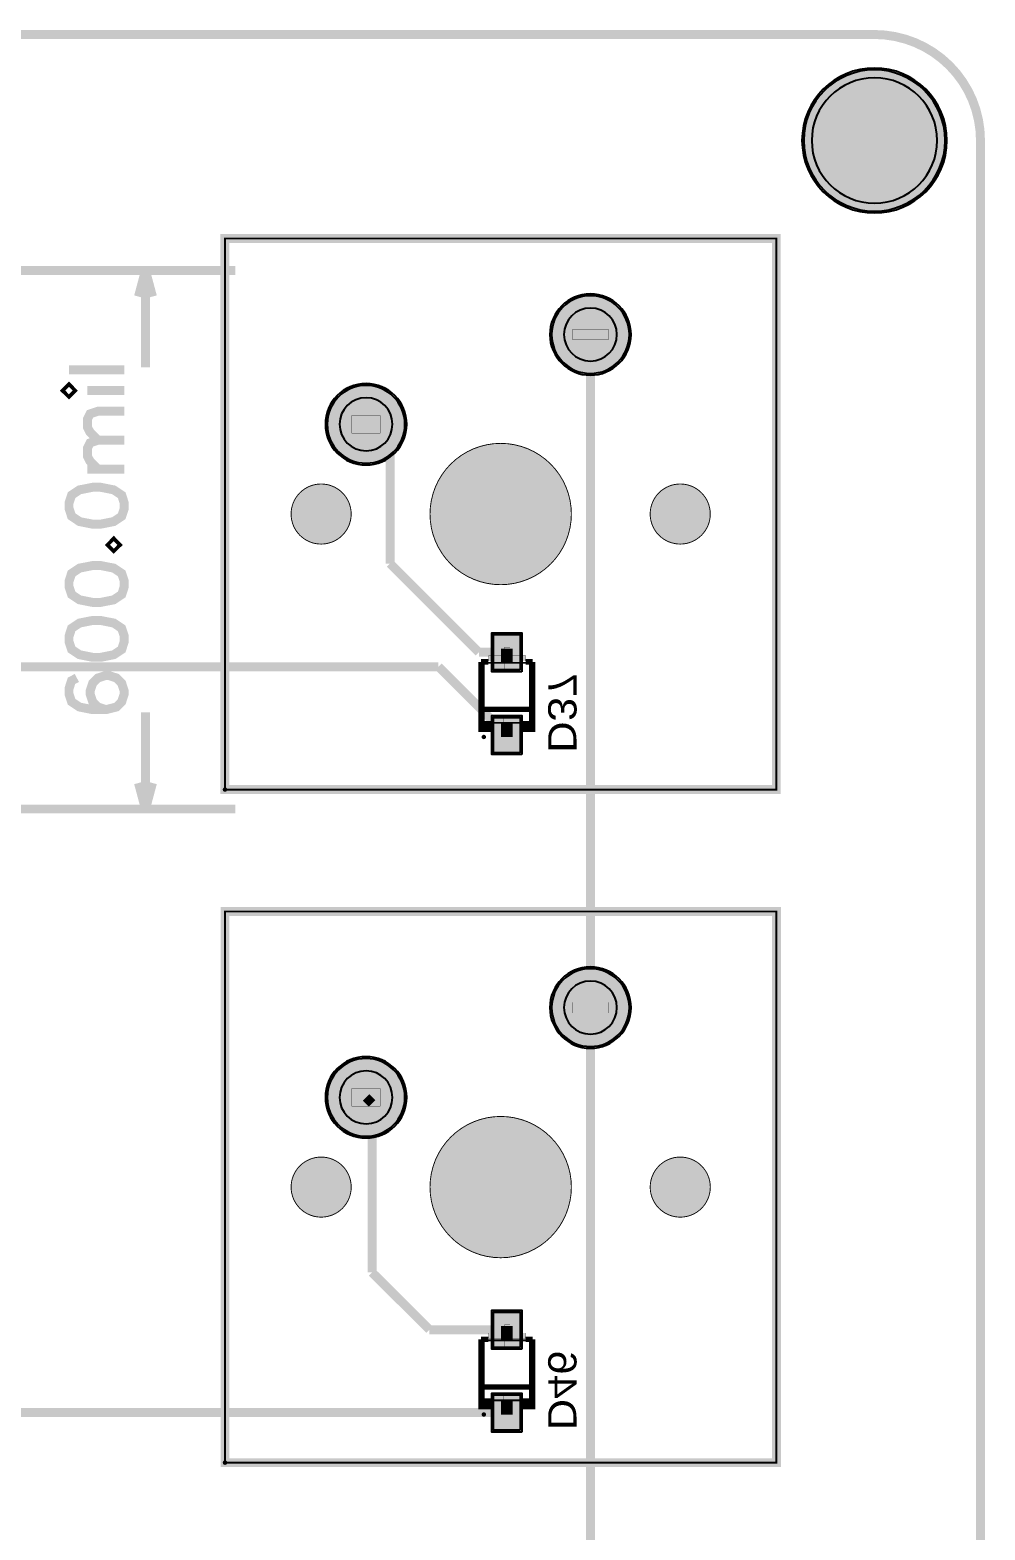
# Model space of a CAD drawing. Header units: millimetres. Extents: x 0 to 199, y -7 to 103.
# Drawn here: x 171.68 to 198.7, y 61.04 to 103.49 of the extents above; entities that cross this region are included whole.
import ezdxf
from ezdxf.enums import TextEntityAlignment as Align

# ---------------------------------------------------------------- set-up
doc = ezdxf.new("R2010")
doc.units = ezdxf.units.MM
doc.header["$MEASUREMENT"] = 0
for name, color, linetype, true_color in [('Board-Outline-Layer', 7, 'Continuous', 0xff00ff), ('Bottom-Layer', 7, 'Continuous', 0x0000ff), ('Bottom-Paste-Mask-Layer', 7, 'Continuous', 0x800000), ('Bottom-Silkscreen-Layer', 7, 'Continuous', 0x66cc33), ('Bottom-Solder-Mask-Layer', 7, 'Continuous', 0xaa00ff), ('Component-Marking-Layer', 7, 'Continuous', 0x66ffcc), ('Component-Shape-Layer', 7, 'Continuous', 0x00cccc), ('Document-Layer', 7, 'Continuous', 0xffffff), ('Hole-Layer', 7, 'Continuous', 0x222222), ('Mechanical-Layer', 7, 'Continuous', 0xf022f0), ('Multi-Layer', 7, 'Continuous', 0xc0c0c0), ('Pin-Floating-Layer', 7, 'Continuous', 0xff99ff), ('Pin-Soldering-Layer', 7, 'Continuous', 0xcc9999), ('Top-Layer', 7, 'Continuous', 0xff0000), ('Top-Paste-Mask-Layer', 7, 'Continuous', 0x808080), ('Top-Silkscreen-Layer', 7, 'Continuous', 0xffcc00), ('Top-Solder-Mask-Layer', 7, 'Continuous', 0x800080)]:
    doc.layers.add(name, color=color, linetype=linetype, true_color=true_color)
doc.styles.get("Standard").update_dxf_attribs({"font": 'arial.ttf'})

msp = doc.modelspace()

# ---------------------------------------------------------------- hatches: boundary and pattern name
at = {"layer": 'Bottom-Layer'}
for points in [[(193.568, 100.367, 1), (197.568, 100.367, 1)], [(186.433, 94.874, 1), (188.633, 94.874, 1)], [(180.083, 92.334, 1), (182.283, 92.334, 1)], [(185.541, 85.382), (184.791, 85.382), (184.791, 86.382), (185.541, 86.382)], [(185.541, 83.037), (184.791, 83.037), (184.791, 84.037), (185.541, 84.037)], [(186.433, 75.823, 1), (188.633, 75.823, 1)], [(180.083, 73.283, 1), (182.283, 73.283, 1)], [(185.541, 66.205), (184.791, 66.205), (184.791, 67.205), (185.541, 67.205)], [(185.541, 63.86), (184.791, 63.86), (184.791, 64.86), (185.541, 64.86)]]:
    msp.add_hatch(color=256, dxfattribs=at).paths.add_polyline_path(points)
at = {"layer": 'Bottom-Paste-Mask-Layer'}
for points in [[(193.568, 100.367, 1), (197.568, 100.367, 1)], [(186.433, 94.874, 1), (188.633, 94.874, 1)], [(180.083, 92.334, 1), (182.283, 92.334, 1)], [(185.541, 85.382), (184.791, 85.382), (184.791, 86.382), (185.541, 86.382)], [(185.541, 83.037), (184.791, 83.037), (184.791, 84.037), (185.541, 84.037)], [(186.433, 75.823, 1), (188.633, 75.823, 1)], [(180.083, 73.283, 1), (182.283, 73.283, 1)], [(185.541, 66.205), (184.791, 66.205), (184.791, 67.205), (185.541, 67.205)], [(185.541, 63.86), (184.791, 63.86), (184.791, 64.86), (185.541, 64.86)]]:
    msp.add_hatch(color=256, dxfattribs=at).paths.add_polyline_path(points)
at = {"layer": 'Bottom-Silkscreen-Layer'}
for points in [[(184.364, 83.934), (184.716, 83.934), (184.716, 83.629), (184.364, 83.629)], [(184.364, 83.934), (184.716, 83.934), (184.716, 83.629), (184.364, 83.629)], [(185.969, 83.934), (185.969, 83.629), (185.616, 83.629), (185.616, 83.934)], [(185.969, 83.934), (185.969, 83.629), (185.616, 83.629), (185.616, 83.934)], [(184.364, 64.757), (184.716, 64.757), (184.716, 64.452), (184.364, 64.452)], [(184.364, 64.757), (184.716, 64.757), (184.716, 64.452), (184.364, 64.452)], [(185.969, 64.757), (185.969, 64.452), (185.616, 64.452), (185.616, 64.757)], [(185.969, 64.757), (185.969, 64.452), (185.616, 64.452), (185.616, 64.757)]]:
    msp.add_hatch(color=256, dxfattribs=at).paths.add_polyline_path(points)
at = {"layer": 'Bottom-Solder-Mask-Layer'}
for points in [[(193.518, 100.367, 1), (197.619, 100.367, 1)], [(186.383, 94.874, 1), (188.683, 94.874, 1)], [(180.033, 92.334, 1), (182.333, 92.334, 1)], [(185.592, 85.331), (184.741, 85.331), (184.741, 86.433), (185.592, 86.433)], [(185.592, 82.986), (184.741, 82.986), (184.741, 84.087), (185.592, 84.087)], [(186.383, 75.823, 1), (188.683, 75.823, 1)], [(180.033, 73.283, 1), (182.333, 73.283, 1)], [(185.592, 66.154), (184.741, 66.154), (184.741, 67.256), (185.592, 67.256)], [(185.592, 63.809), (184.741, 63.809), (184.741, 64.91), (185.592, 64.91)]]:
    msp.add_hatch(color=256, dxfattribs=at).paths.add_polyline_path(points)
at = {"layer": 'Component-Marking-Layer'}
for points in [[(184.456, 83.484, 1), (184.576, 83.484, 1)], [(184.456, 83.484, 1), (184.576, 83.484, 1)], [(177.132, 81.994, 1), (177.252, 81.994, 1)], [(177.132, 81.994, 1), (177.252, 81.994, 1)], [(184.456, 64.307, 1), (184.576, 64.307, 1)], [(184.456, 64.307, 1), (184.576, 64.307, 1)], [(177.133, 62.943, 1), (177.253, 62.943, 1)], [(177.133, 62.943, 1), (177.253, 62.943, 1)]]:
    msp.add_hatch(color=256, dxfattribs=at).paths.add_polyline_path(points)
at = {"layer": 'Document-Layer'}
for points in [[(185.696, 85.792), (185.696, 85.636), (184.656, 85.636), (184.656, 85.792)], [(185.696, 85.792), (185.696, 85.636), (184.656, 85.636), (184.656, 85.792)], [(185.256, 86.024), (185.256, 85.4), (185.1, 85.4), (185.1, 86.024)], [(185.256, 86.024), (185.256, 85.4), (185.1, 85.4), (185.1, 86.024)], [(185.236, 83.484), (185.08, 83.484), (185.08, 84.108), (185.236, 84.108)], [(185.236, 83.484), (185.08, 83.484), (185.08, 84.108), (185.236, 84.108)], [(185.256, 66.847), (185.256, 66.223), (185.1, 66.223), (185.1, 66.847)], [(185.256, 66.847), (185.256, 66.223), (185.1, 66.223), (185.1, 66.847)], [(185.696, 66.615), (185.696, 66.459), (184.656, 66.459), (184.656, 66.615)], [(185.696, 66.615), (185.696, 66.459), (184.656, 66.459), (184.656, 66.615)], [(185.236, 64.307), (185.08, 64.307), (185.08, 64.931), (185.236, 64.931)], [(185.236, 64.307), (185.08, 64.307), (185.08, 64.931), (185.236, 64.931)]]:
    msp.add_hatch(color=256, dxfattribs=at).paths.add_polyline_path(points)
at = {"layer": 'Hole-Layer'}
for points in [[(193.793, 100.367, 1), (197.343, 100.367, 1)], [(186.783, 94.874, 1), (188.283, 94.874, 1)], [(180.433, 92.334, 1), (181.933, 92.334, 1)], [(186.783, 75.823, 1), (188.283, 75.823, 1)], [(180.433, 73.283, 1), (181.933, 73.283, 1)]]:
    msp.add_hatch(color=256, dxfattribs=at).paths.add_polyline_path(points)
at = {"layer": 'Multi-Layer'}
for points in [[(193.568, 100.367, 1), (197.568, 100.367, 1)], [(193.568, 100.367, 1), (197.568, 100.367, 1)], [(193.568, 100.367, 1), (197.568, 100.367, 1)], [(186.433, 94.874, 1), (188.633, 94.874, 1)], [(186.433, 94.874, 1), (188.633, 94.874, 1)], [(186.433, 94.874, 1), (188.633, 94.874, 1)], [(180.083, 92.334, 1), (182.283, 92.334, 1)], [(180.083, 92.334, 1), (182.283, 92.334, 1)], [(180.083, 92.334, 1), (182.283, 92.334, 1)], [(182.993, 89.794, 1), (186.993, 89.794, 1)], [(182.993, 89.794, 1), (186.993, 89.794, 1)], [(179.062, 89.794, 1), (180.763, 89.794, 1)], [(179.062, 89.794, 1), (180.763, 89.794, 1)], [(189.222, 89.794, 1), (190.923, 89.794, 1)], [(189.222, 89.794, 1), (190.923, 89.794, 1)], [(186.433, 75.823, 1), (188.633, 75.823, 1)], [(186.433, 75.823, 1), (188.633, 75.823, 1)], [(186.433, 75.823, 1), (188.633, 75.823, 1)], [(180.083, 73.283, 1), (182.283, 73.283, 1)], [(180.083, 73.283, 1), (182.283, 73.283, 1)], [(180.083, 73.283, 1), (182.283, 73.283, 1)], [(182.993, 70.743, 1), (186.993, 70.743, 1)], [(182.993, 70.743, 1), (186.993, 70.743, 1)], [(179.063, 70.743, 1), (180.764, 70.743, 1)], [(179.063, 70.743, 1), (180.764, 70.743, 1)], [(189.223, 70.743, 1), (190.924, 70.743, 1)], [(189.223, 70.743, 1), (190.924, 70.743, 1)]]:
    msp.add_hatch(color=256, dxfattribs=at).paths.add_polyline_path(points)
at = {"layer": 'Pin-Floating-Layer'}
for points in [[(185.326, 85.694), (185.326, 85.574), (185.006, 85.574), (185.006, 85.694)], [(185.326, 85.694), (185.326, 85.574), (185.006, 85.574), (185.006, 85.694)], [(185.326, 83.894), (185.326, 83.774), (185.006, 83.774), (185.006, 83.894)], [(185.326, 83.894), (185.326, 83.774), (185.006, 83.774), (185.006, 83.894)], [(185.326, 66.517), (185.326, 66.397), (185.006, 66.397), (185.006, 66.517)], [(185.326, 66.517), (185.326, 66.397), (185.006, 66.397), (185.006, 66.517)], [(185.326, 64.717), (185.326, 64.597), (185.006, 64.597), (185.006, 64.717)], [(185.326, 64.717), (185.326, 64.597), (185.006, 64.597), (185.006, 64.717)]]:
    msp.add_hatch(color=256, dxfattribs=at).paths.add_polyline_path(points)
at = {"layer": 'Pin-Soldering-Layer'}
for points in [[(187.033, 95.024), (188.033, 95.024), (188.033, 94.724), (187.033, 94.724)], [(187.033, 95.024), (188.033, 95.024), (188.033, 94.724), (187.033, 94.724)], [(180.783, 92.584), (181.583, 92.584), (181.583, 92.084), (180.783, 92.084)], [(180.783, 92.584), (181.583, 92.584), (181.583, 92.084), (180.783, 92.084)], [(185.326, 85.984), (185.326, 85.684), (185.006, 85.684), (185.006, 85.984)], [(185.326, 85.984), (185.326, 85.684), (185.006, 85.684), (185.006, 85.984)], [(185.326, 83.784), (185.326, 83.484), (185.006, 83.484), (185.006, 83.784)], [(185.326, 83.784), (185.326, 83.484), (185.006, 83.484), (185.006, 83.784)], [(187.033, 75.973), (188.033, 75.973), (188.033, 75.673), (187.033, 75.673)], [(187.033, 75.973), (188.033, 75.973), (188.033, 75.673), (187.033, 75.673)], [(180.783, 73.533), (181.583, 73.533), (181.583, 73.033), (180.783, 73.033)], [(180.783, 73.533), (181.583, 73.533), (181.583, 73.033), (180.783, 73.033)], [(185.326, 66.807), (185.326, 66.507), (185.006, 66.507), (185.006, 66.807)], [(185.326, 66.807), (185.326, 66.507), (185.006, 66.507), (185.006, 66.807)], [(185.326, 64.607), (185.326, 64.307), (185.006, 64.307), (185.006, 64.607)], [(185.326, 64.607), (185.326, 64.307), (185.006, 64.307), (185.006, 64.607)]]:
    msp.add_hatch(color=256, dxfattribs=at).paths.add_polyline_path(points)
at = {"layer": 'Top-Layer'}
for points in [[(193.568, 100.367, 1), (197.568, 100.367, 1)], [(186.433, 94.874, 1), (188.633, 94.874, 1)], [(180.083, 92.334, 1), (182.283, 92.334, 1)], [(186.433, 75.823, 1), (188.633, 75.823, 1)], [(180.083, 73.283, 1), (182.283, 73.283, 1)]]:
    msp.add_hatch(color=256, dxfattribs=at).paths.add_polyline_path(points)
at = {"layer": 'Top-Paste-Mask-Layer'}
for points in [[(193.568, 100.367, 1), (197.568, 100.367, 1)], [(186.433, 94.874, 1), (188.633, 94.874, 1)], [(180.083, 92.334, 1), (182.283, 92.334, 1)], [(186.433, 75.823, 1), (188.633, 75.823, 1)], [(180.083, 73.283, 1), (182.283, 73.283, 1)]]:
    msp.add_hatch(color=256, dxfattribs=at).paths.add_polyline_path(points)
at = {"layer": 'Top-Solder-Mask-Layer'}
for points in [[(193.518, 100.367, 1), (197.619, 100.367, 1)], [(186.383, 94.874, 1), (188.683, 94.874, 1)], [(180.033, 92.334, 1), (182.333, 92.334, 1)], [(186.383, 75.823, 1), (188.683, 75.823, 1)], [(180.033, 73.283, 1), (182.333, 73.283, 1)]]:
    msp.add_hatch(color=256, dxfattribs=at).paths.add_polyline_path(points)

# ---------------------------------------------------------------- linework, layer by layer
at = {"layer": 'Board-Outline-Layer', "const_width": 0.254}
msp.add_lwpolyline([(-0.032, 3.019), (-0.032, 100.367, -0.414), (2.968, 103.367), (195.568, 103.367), (195.568, 103.367, -0.414), (198.568, 100.367), (198.568, 100.367), (198.568, 3.019), (198.568, 3.019, -0.414), (195.568, 0.019), (195.568, 0.019), (2.968, 0.019, -0.414)], format="xyb", close=True, dxfattribs=at)
at = {"layer": 'Bottom-Layer'}
for points in [[(193.568, 100.367, 1), (197.568, 100.367), (197.568, 100.367, 1), (193.568, 100.367)], [(186.433, 94.874, 1), (188.633, 94.874), (188.633, 94.874, 1), (186.433, 94.874)], [(180.083, 92.334, 1), (182.283, 92.334), (182.283, 92.334, 1), (180.083, 92.334)], [(186.433, 75.823, 1), (188.633, 75.823), (188.633, 75.823, 1), (186.433, 75.823)], [(180.083, 73.283, 1), (182.283, 73.283), (182.283, 73.283, 1), (180.083, 73.283)]]:
    msp.add_lwpolyline(points, format="xyb", dxfattribs=at)
at = {"layer": 'Bottom-Layer', "const_width": 0.254}
for points in [[(181.183, 92.334), (181.864, 91.653)], [(181.864, 91.653), (181.864, 88.392)], [(181.864, 88.392), (184.375, 85.882)], [(184.375, 85.882), (185.166, 85.882)], [(161.036, 85.471), (183.232, 85.471)], [(183.232, 85.471), (185.166, 83.537)], [(181.183, 73.283), (181.356, 73.11)], [(181.356, 73.11), (181.356, 68.326)], [(181.356, 68.326), (182.978, 66.705)], [(182.978, 66.705), (185.166, 66.705)], [(161.036, 64.36), (185.166, 64.36)]]:
    msp.add_lwpolyline(points, dxfattribs=at)
at = {"layer": 'Bottom-Layer'}
for points in [[(185.541, 85.382), (184.791, 85.382), (184.791, 86.382), (185.541, 86.382)], [(185.541, 83.037), (184.791, 83.037), (184.791, 84.037), (185.541, 84.037)], [(185.541, 66.205), (184.791, 66.205), (184.791, 67.205), (185.541, 67.205)], [(185.541, 63.86), (184.791, 63.86), (184.791, 64.86), (185.541, 64.86)]]:
    msp.add_lwpolyline(points, close=True, dxfattribs=at)
at = {"layer": 'Bottom-Paste-Mask-Layer'}
for points in [[(193.568, 100.367, 1), (197.568, 100.367), (197.568, 100.367, 1), (193.568, 100.367)], [(186.433, 94.874, 1), (188.633, 94.874), (188.633, 94.874, 1), (186.433, 94.874)], [(180.083, 92.334, 1), (182.283, 92.334), (182.283, 92.334, 1), (180.083, 92.334)], [(186.433, 75.823, 1), (188.633, 75.823), (188.633, 75.823, 1), (186.433, 75.823)], [(180.083, 73.283, 1), (182.283, 73.283), (182.283, 73.283, 1), (180.083, 73.283)]]:
    msp.add_lwpolyline(points, format="xyb", dxfattribs=at)
for points in [[(185.541, 85.382), (184.791, 85.382), (184.791, 86.382), (185.541, 86.382)], [(185.541, 83.037), (184.791, 83.037), (184.791, 84.037), (185.541, 84.037)], [(185.541, 66.205), (184.791, 66.205), (184.791, 67.205), (185.541, 67.205)], [(185.541, 63.86), (184.791, 63.86), (184.791, 64.86), (185.541, 64.86)]]:
    msp.add_lwpolyline(points, close=True, dxfattribs=at)
at = {"layer": 'Bottom-Silkscreen-Layer', "const_width": 0.152}
for points in [[(184.44, 83.858), (184.44, 85.61)], [(184.44, 83.858), (184.44, 85.61)], [(184.44, 85.61), (184.646, 85.61)], [(184.44, 85.61), (184.646, 85.61)], [(185.893, 85.61), (185.696, 85.61)], [(185.893, 85.61), (185.696, 85.61)], [(185.893, 83.858), (185.893, 85.61)], [(185.893, 83.858), (185.893, 85.61)], [(185.893, 84.262), (184.44, 84.262)], [(185.893, 84.262), (184.44, 84.262)], [(184.44, 64.681), (184.44, 66.433)], [(184.44, 64.681), (184.44, 66.433)], [(184.44, 66.433), (184.646, 66.433)], [(184.44, 66.433), (184.646, 66.433)], [(185.893, 66.433), (185.696, 66.433)], [(185.893, 66.433), (185.696, 66.433)], [(185.893, 64.681), (185.893, 66.433)], [(185.893, 64.681), (185.893, 66.433)], [(185.893, 65.085), (184.44, 65.085)], [(185.893, 65.085), (184.44, 65.085)]]:
    msp.add_lwpolyline(points, dxfattribs=at)
at = {"layer": 'Bottom-Silkscreen-Layer', "const_width": 0.00508}
for points in [[(184.364, 83.934), (184.716, 83.934), (184.716, 83.629), (184.364, 83.629)], [(184.364, 83.934), (184.716, 83.934), (184.716, 83.629), (184.364, 83.629)], [(185.969, 83.934), (185.969, 83.629), (185.616, 83.629), (185.616, 83.934)], [(185.969, 83.934), (185.969, 83.629), (185.616, 83.629), (185.616, 83.934)], [(184.364, 64.757), (184.716, 64.757), (184.716, 64.452), (184.364, 64.452)], [(184.364, 64.757), (184.716, 64.757), (184.716, 64.452), (184.364, 64.452)], [(185.969, 64.757), (185.969, 64.452), (185.616, 64.452), (185.616, 64.757)], [(185.969, 64.757), (185.969, 64.452), (185.616, 64.452), (185.616, 64.757)]]:
    msp.add_lwpolyline(points, close=True, dxfattribs=at)
at = {"layer": 'Bottom-Solder-Mask-Layer'}
for points in [[(193.518, 100.367, 1), (197.619, 100.367, 1)], [(186.383, 94.874, 1), (188.683, 94.874, 1)], [(180.033, 92.334, 1), (182.333, 92.334, 1)], [(186.383, 75.823, 1), (188.683, 75.823, 1)], [(180.033, 73.283, 1), (182.333, 73.283, 1)]]:
    msp.add_lwpolyline(points, format="xyb", close=True, dxfattribs=at)
for points in [[(185.592, 85.331), (184.741, 85.331), (184.741, 86.433), (185.592, 86.433)], [(185.592, 82.986), (184.741, 82.986), (184.741, 84.087), (185.592, 84.087)], [(185.592, 66.154), (184.741, 66.154), (184.741, 67.256), (185.592, 67.256)], [(185.592, 63.809), (184.741, 63.809), (184.741, 64.91), (185.592, 64.91)]]:
    msp.add_lwpolyline(points, close=True, dxfattribs=at)
at = {"layer": 'Component-Marking-Layer', "const_width": 0.00508}
for points in [[(184.456, 83.484, 1), (184.576, 83.484), (184.576, 83.484, 1), (184.456, 83.484)], [(184.456, 83.484, 1), (184.576, 83.484), (184.576, 83.484, 1), (184.456, 83.484)], [(177.132, 81.994, 1), (177.252, 81.994), (177.252, 81.994, 1), (177.132, 81.994)], [(177.132, 81.994, 1), (177.252, 81.994), (177.252, 81.994, 1), (177.132, 81.994)], [(184.456, 64.307, 1), (184.576, 64.307), (184.576, 64.307, 1), (184.456, 64.307)], [(184.456, 64.307, 1), (184.576, 64.307), (184.576, 64.307, 1), (184.456, 64.307)], [(177.133, 62.943, 1), (177.253, 62.943), (177.253, 62.943, 1), (177.133, 62.943)], [(177.133, 62.943, 1), (177.253, 62.943), (177.253, 62.943, 1), (177.133, 62.943)]]:
    msp.add_lwpolyline(points, format="xyb", dxfattribs=at)
at = {"layer": 'Component-Shape-Layer', "const_width": 0.0508}
for points in [[(177.193, 81.994), (177.193, 97.594), (192.793, 97.594), (192.793, 81.994)], [(177.193, 81.994), (177.193, 97.594), (192.793, 97.594), (192.793, 81.994)], [(185.816, 85.584), (185.816, 83.884), (184.516, 83.884), (184.516, 85.584)], [(185.816, 85.584), (185.816, 83.884), (184.516, 83.884), (184.516, 85.584)], [(177.193, 62.943), (177.193, 78.543), (192.793, 78.543), (192.793, 62.943)], [(177.193, 62.943), (177.193, 78.543), (192.793, 78.543), (192.793, 62.943)], [(185.816, 66.407), (185.816, 64.707), (184.516, 64.707), (184.516, 66.407)], [(185.816, 66.407), (185.816, 64.707), (184.516, 64.707), (184.516, 66.407)]]:
    msp.add_lwpolyline(points, close=True, dxfattribs=at)
at = {"layer": 'Document-Layer'}
for points, const_width in [([(184.043, 89.794, 1), (185.943, 89.794, 1)], 1.9), ([(184.043, 89.794, 1), (185.943, 89.794, 1)], 1.9), ([(179.512, 89.794, 1), (180.313, 89.794, 1)], 0.8), ([(179.512, 89.794, 1), (180.313, 89.794, 1)], 0.8), ([(189.673, 89.794, 1), (190.473, 89.794, 1)], 0.8), ([(189.673, 89.794, 1), (190.473, 89.794, 1)], 0.8), ([(184.043, 70.743, 1), (185.943, 70.743, 1)], 1.9), ([(184.043, 70.743, 1), (185.943, 70.743, 1)], 1.9), ([(179.513, 70.743, 1), (180.313, 70.743, 1)], 0.8), ([(179.513, 70.743, 1), (180.313, 70.743, 1)], 0.8), ([(189.673, 70.743, 1), (190.474, 70.743, 1)], 0.8), ([(189.673, 70.743, 1), (190.474, 70.743, 1)], 0.8)]:
    msp.add_lwpolyline(points, format="xyb", close=True, dxfattribs=dict(at, const_width=const_width))
at = {"layer": 'Document-Layer', "const_width": 0.00508}
for points in [[(185.696, 85.792), (185.696, 85.636), (184.656, 85.636), (184.656, 85.792)], [(185.696, 85.792), (185.696, 85.636), (184.656, 85.636), (184.656, 85.792)], [(185.256, 86.024), (185.256, 85.4), (185.1, 85.4), (185.1, 86.024)], [(185.256, 86.024), (185.256, 85.4), (185.1, 85.4), (185.1, 86.024)], [(185.236, 83.484), (185.08, 83.484), (185.08, 84.108), (185.236, 84.108)], [(185.236, 83.484), (185.08, 83.484), (185.08, 84.108), (185.236, 84.108)], [(185.256, 66.847), (185.256, 66.223), (185.1, 66.223), (185.1, 66.847)], [(185.256, 66.847), (185.256, 66.223), (185.1, 66.223), (185.1, 66.847)], [(185.696, 66.615), (185.696, 66.459), (184.656, 66.459), (184.656, 66.615)], [(185.696, 66.615), (185.696, 66.459), (184.656, 66.459), (184.656, 66.615)], [(185.236, 64.307), (185.08, 64.307), (185.08, 64.931), (185.236, 64.931)], [(185.236, 64.307), (185.08, 64.307), (185.08, 64.931), (185.236, 64.931)]]:
    msp.add_lwpolyline(points, close=True, dxfattribs=at)
at = {"layer": 'Hole-Layer'}
for points in [[(193.793, 100.367, 1), (197.343, 100.367, 1)], [(186.783, 94.874, 1), (188.283, 94.874, 1)], [(180.433, 92.334, 1), (181.933, 92.334, 1)], [(186.783, 75.823, 1), (188.283, 75.823, 1)], [(180.433, 73.283, 1), (181.933, 73.283, 1)]]:
    msp.add_lwpolyline(points, format="xyb", close=True, dxfattribs=at)
at = {"layer": 'Mechanical-Layer', "const_width": 0.254}
for points in [[(168.593, 96.685), (177.483, 96.685)], [(174.943, 96.685), (174.746, 95.949)], [(174.943, 96.685), (175.14, 95.949)], [(174.943, 96.685), (174.943, 93.95)], [(172.779, 93.874), (174.343, 93.874)], [(173.299, 93.287), (174.343, 93.287)], [(173.599, 91.882), (173.376, 92.106), (173.299, 92.256), (173.299, 92.479), (173.376, 92.629), (173.599, 92.703), (174.343, 92.703)], [(173.599, 91.062), (173.376, 91.285), (173.299, 91.435), (173.299, 91.659), (173.376, 91.808), (173.599, 91.882), (174.343, 91.882)], [(173.299, 91.062), (174.343, 91.062)], [(173.002, 85.154), (172.852, 85.077), (172.779, 84.854), (172.779, 84.704), (172.852, 84.481), (173.076, 84.331), (173.449, 84.257), (173.823, 84.257), (174.12, 84.331), (174.27, 84.481), (174.343, 84.704), (174.343, 84.78), (174.27, 85.004), (174.12, 85.154), (173.896, 85.227), (173.823, 85.227), (173.599, 85.154), (173.449, 85.004), (173.376, 84.78), (173.376, 84.704), (173.449, 84.481), (173.599, 84.331), (173.823, 84.257)], [(174.943, 84.181), (174.943, 81.445)], [(174.943, 81.445), (174.746, 82.181)], [(174.943, 81.445), (175.14, 82.181)], [(168.466, 81.445), (177.483, 81.445)]]:
    msp.add_lwpolyline(points, dxfattribs=at)
for points in [[(172.779, 93.213), (172.852, 93.287), (172.779, 93.363), (172.703, 93.287)], [(172.779, 89.954), (172.852, 89.731), (173.076, 89.581), (173.449, 89.507), (173.673, 89.507), (174.046, 89.581), (174.27, 89.731), (174.343, 89.954), (174.343, 90.104), (174.27, 90.328), (174.046, 90.478), (173.673, 90.551), (173.449, 90.551), (173.076, 90.478), (172.852, 90.328), (172.779, 90.104)], [(173.973, 88.92), (174.046, 88.847), (174.12, 88.92), (174.046, 88.997)], [(172.779, 87.739), (172.852, 87.516), (173.076, 87.366), (173.449, 87.292), (173.673, 87.292), (174.046, 87.366), (174.27, 87.516), (174.343, 87.739), (174.343, 87.889), (174.27, 88.113), (174.046, 88.263), (173.673, 88.336), (173.449, 88.336), (173.076, 88.263), (172.852, 88.113), (172.779, 87.889)], [(172.779, 86.185), (172.852, 85.961), (173.076, 85.812), (173.449, 85.738), (173.673, 85.738), (174.046, 85.812), (174.27, 85.961), (174.343, 86.185), (174.343, 86.335), (174.27, 86.558), (174.046, 86.708), (173.673, 86.782), (173.449, 86.782), (173.076, 86.708), (172.852, 86.558), (172.779, 86.335)]]:
    msp.add_lwpolyline(points, close=True, dxfattribs=at)
at = {"layer": 'Multi-Layer'}
for points in [[(193.568, 100.367, 1), (197.568, 100.367), (197.568, 100.367, 1), (193.568, 100.367)], [(193.568, 100.367, 1), (197.568, 100.367), (197.568, 100.367, 1), (193.568, 100.367)], [(193.568, 100.367, 1), (197.568, 100.367), (197.568, 100.367, 1), (193.568, 100.367)], [(186.433, 94.874, 1), (188.633, 94.874), (188.633, 94.874, 1), (186.433, 94.874)], [(186.433, 94.874, 1), (188.633, 94.874), (188.633, 94.874, 1), (186.433, 94.874)], [(186.433, 94.874, 1), (188.633, 94.874), (188.633, 94.874, 1), (186.433, 94.874)], [(180.083, 92.334, 1), (182.283, 92.334), (182.283, 92.334, 1), (180.083, 92.334)], [(180.083, 92.334, 1), (182.283, 92.334), (182.283, 92.334, 1), (180.083, 92.334)], [(180.083, 92.334, 1), (182.283, 92.334), (182.283, 92.334, 1), (180.083, 92.334)], [(186.433, 75.823, 1), (188.633, 75.823), (188.633, 75.823, 1), (186.433, 75.823)], [(186.433, 75.823, 1), (188.633, 75.823), (188.633, 75.823, 1), (186.433, 75.823)], [(186.433, 75.823, 1), (188.633, 75.823), (188.633, 75.823, 1), (186.433, 75.823)], [(180.083, 73.283, 1), (182.283, 73.283), (182.283, 73.283, 1), (180.083, 73.283)], [(180.083, 73.283, 1), (182.283, 73.283), (182.283, 73.283, 1), (180.083, 73.283)], [(180.083, 73.283, 1), (182.283, 73.283), (182.283, 73.283, 1), (180.083, 73.283)]]:
    msp.add_lwpolyline(points, format="xyb", dxfattribs=at)
at = {"layer": 'Multi-Layer', "const_width": 0.0254}
for points in [[(182.993, 89.794, 1), (186.993, 89.794, 1)], [(182.993, 89.794, 1), (186.993, 89.794, 1)], [(179.062, 89.794, 1), (180.763, 89.794, 1)], [(179.062, 89.794, 1), (180.763, 89.794, 1)], [(189.222, 89.794, 1), (190.923, 89.794, 1)], [(189.222, 89.794, 1), (190.923, 89.794, 1)], [(182.993, 70.743, 1), (186.993, 70.743, 1)], [(182.993, 70.743, 1), (186.993, 70.743, 1)], [(179.063, 70.743, 1), (180.764, 70.743, 1)], [(179.063, 70.743, 1), (180.764, 70.743, 1)], [(189.223, 70.743, 1), (190.924, 70.743, 1)], [(189.223, 70.743, 1), (190.924, 70.743, 1)]]:
    msp.add_lwpolyline(points, format="xyb", close=True, dxfattribs=at)
at = {"layer": 'Pin-Floating-Layer', "const_width": 0.00508}
for points in [[(185.326, 85.694), (185.326, 85.574), (185.006, 85.574), (185.006, 85.694)], [(185.326, 85.694), (185.326, 85.574), (185.006, 85.574), (185.006, 85.694)], [(185.326, 83.894), (185.326, 83.774), (185.006, 83.774), (185.006, 83.894)], [(185.326, 83.894), (185.326, 83.774), (185.006, 83.774), (185.006, 83.894)], [(185.326, 66.517), (185.326, 66.397), (185.006, 66.397), (185.006, 66.517)], [(185.326, 66.517), (185.326, 66.397), (185.006, 66.397), (185.006, 66.517)], [(185.326, 64.717), (185.326, 64.597), (185.006, 64.597), (185.006, 64.717)], [(185.326, 64.717), (185.326, 64.597), (185.006, 64.597), (185.006, 64.717)]]:
    msp.add_lwpolyline(points, close=True, dxfattribs=at)
at = {"layer": 'Pin-Soldering-Layer', "const_width": 0.00508}
for points in [[(187.033, 95.024), (188.033, 95.024), (188.033, 94.724), (187.033, 94.724)], [(187.033, 95.024), (188.033, 95.024), (188.033, 94.724), (187.033, 94.724)], [(180.783, 92.584), (181.583, 92.584), (181.583, 92.084), (180.783, 92.084)], [(180.783, 92.584), (181.583, 92.584), (181.583, 92.084), (180.783, 92.084)], [(185.326, 85.984), (185.326, 85.684), (185.006, 85.684), (185.006, 85.984)], [(185.326, 85.984), (185.326, 85.684), (185.006, 85.684), (185.006, 85.984)], [(185.326, 83.784), (185.326, 83.484), (185.006, 83.484), (185.006, 83.784)], [(185.326, 83.784), (185.326, 83.484), (185.006, 83.484), (185.006, 83.784)], [(187.033, 75.973), (188.033, 75.973), (188.033, 75.673), (187.033, 75.673)], [(187.033, 75.973), (188.033, 75.973), (188.033, 75.673), (187.033, 75.673)], [(180.783, 73.533), (181.583, 73.533), (181.583, 73.033), (180.783, 73.033)], [(180.783, 73.533), (181.583, 73.533), (181.583, 73.033), (180.783, 73.033)], [(185.326, 66.807), (185.326, 66.507), (185.006, 66.507), (185.006, 66.807)], [(185.326, 66.807), (185.326, 66.507), (185.006, 66.507), (185.006, 66.807)], [(185.326, 64.607), (185.326, 64.307), (185.006, 64.307), (185.006, 64.607)], [(185.326, 64.607), (185.326, 64.307), (185.006, 64.307), (185.006, 64.607)]]:
    msp.add_lwpolyline(points, close=True, dxfattribs=at)
at = {"layer": 'Top-Layer'}
for points in [[(193.568, 100.367, 1), (197.568, 100.367), (197.568, 100.367, 1), (193.568, 100.367)], [(186.433, 94.874, 1), (188.633, 94.874), (188.633, 94.874, 1), (186.433, 94.874)], [(180.083, 92.334, 1), (182.283, 92.334), (182.283, 92.334, 1), (180.083, 92.334)], [(186.433, 75.823, 1), (188.633, 75.823), (188.633, 75.823, 1), (186.433, 75.823)], [(180.083, 73.283, 1), (182.283, 73.283), (182.283, 73.283, 1), (180.083, 73.283)]]:
    msp.add_lwpolyline(points, format="xyb", dxfattribs=at)
at = {"layer": 'Top-Layer', "const_width": 0.254}
for points in [[(187.533, 94.874), (187.533, 75.823)], [(187.533, 75.823), (187.533, 56.774)]]:
    msp.add_lwpolyline(points, dxfattribs=at)
at = {"layer": 'Top-Paste-Mask-Layer'}
for points in [[(193.568, 100.367, 1), (197.568, 100.367), (197.568, 100.367, 1), (193.568, 100.367)], [(186.433, 94.874, 1), (188.633, 94.874), (188.633, 94.874, 1), (186.433, 94.874)], [(180.083, 92.334, 1), (182.283, 92.334), (182.283, 92.334, 1), (180.083, 92.334)], [(186.433, 75.823, 1), (188.633, 75.823), (188.633, 75.823, 1), (186.433, 75.823)], [(180.083, 73.283, 1), (182.283, 73.283), (182.283, 73.283, 1), (180.083, 73.283)]]:
    msp.add_lwpolyline(points, format="xyb", dxfattribs=at)
at = {"layer": 'Top-Silkscreen-Layer', "const_width": 0.254}
for points in [[(177.192, 97.595), (192.792, 97.595), (192.792, 81.995), (177.192, 81.995)], [(177.192, 97.595), (192.792, 97.595), (192.792, 81.995), (177.192, 81.995)], [(177.193, 78.543), (192.793, 78.543), (192.793, 62.943), (177.193, 62.943)], [(177.193, 78.543), (192.793, 78.543), (192.793, 62.943), (177.193, 62.943)]]:
    msp.add_lwpolyline(points, close=True, dxfattribs=at)
at = {"layer": 'Top-Solder-Mask-Layer'}
for points in [[(193.518, 100.367, 1), (197.619, 100.367, 1)], [(186.383, 94.874, 1), (188.683, 94.874, 1)], [(180.033, 92.334, 1), (182.333, 92.334, 1)], [(186.383, 75.823, 1), (188.683, 75.823, 1)], [(180.033, 73.283, 1), (182.333, 73.283, 1)]]:
    msp.add_lwpolyline(points, format="xyb", close=True, dxfattribs=at)

# ---------------------------------------------------------------- texts
at = {"layer": 'Bottom-Silkscreen-Layer', "text_generation_flag": 2, "width": 1.1}
for s, p in [('D37', (186.098, 83.037)), ('D46', (186.098, 63.86))]:
    msp.add_text(s, height=0.8001, rotation=-90, dxfattribs=at).set_placement(p, align=Align.BOTTOM_LEFT)

doc.saveas('drawing.dxf')
